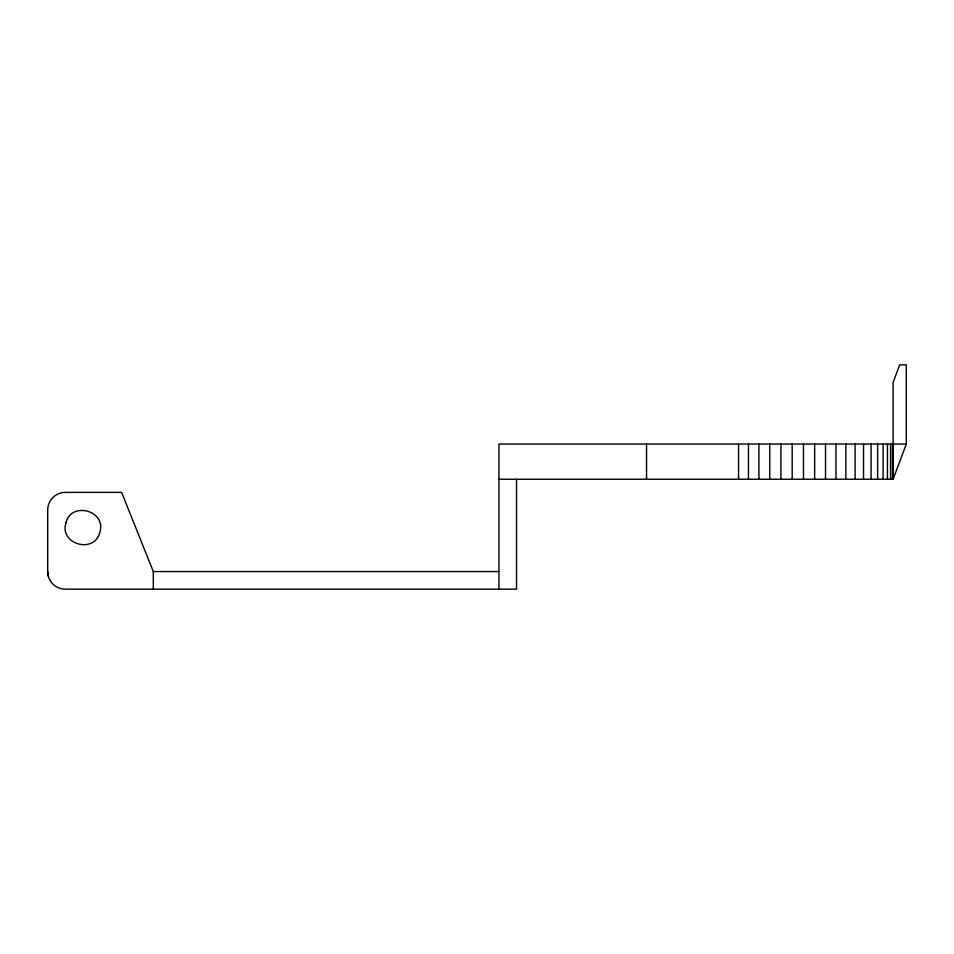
<?xml version="1.0" encoding="UTF-8"?>
<svg xmlns="http://www.w3.org/2000/svg" width="954" height="954" viewBox="0 0 954 954"><rect width="100%" height="100%" fill="white"/><g stroke="black" fill="none" stroke-linecap="round" stroke-linejoin="round"><path stroke-width="1.43" d="M893.099 479.254L906.3 444.051L906.3 364.845L899.705 364.845L893.099 382.447L893.099 479.254L498.954 479.254M906.3 444.051L498.954 444.051L498.954 589.155M516.519 479.254L516.519 589.155L65.277 589.155A17.577 17.577 0 0 1 47.7 571.553L47.712 509.961A17.589 17.589 0 0 1 65.301 492.371L121.635 492.371L153.308 571.553L498.954 571.553M47.7 571.553L48.332 576.133M892.467 444.051L892.467 479.254M890.571 444.051L890.571 479.254M887.435 444.051L887.435 479.254M883.106 444.051L883.106 479.254M877.632 444.051L877.632 479.254M871.074 444.051L871.074 479.254M863.537 444.051L863.537 479.254M855.094 444.051L855.094 479.254M845.864 444.051L845.864 479.254M835.966 444.051L835.966 479.254M825.508 444.051L825.508 479.254M814.644 444.051L814.644 479.254M803.483 444.051L803.483 479.254M792.19 444.051L792.19 479.254M780.909 444.051L780.909 479.254M769.759 444.051L769.759 479.254M758.895 444.051L758.895 479.254M748.449 444.051L748.449 479.254M738.563 444.051L738.563 479.254M646.55 444.051L646.55 479.254M153.308 571.553L153.308 589.155M65.898 522.995C59.22 544.615 94.875 554.167 99.908 532.105C106.586 510.485 70.93 500.933 65.898 522.995"/></g></svg>
